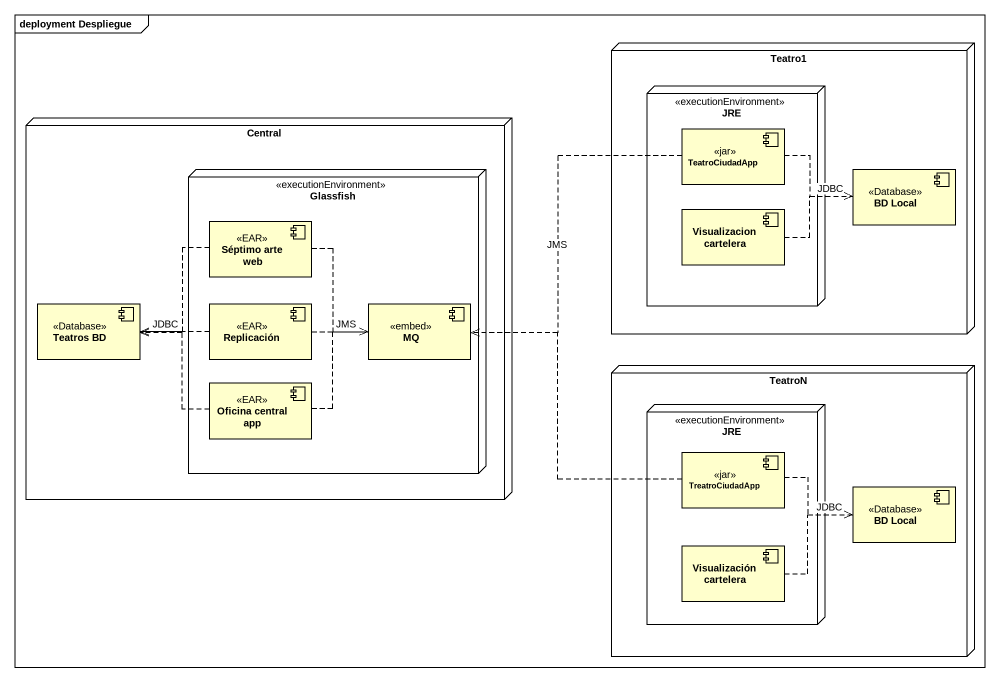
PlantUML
@startuml
mainframe deployment Despliegue
node Teatro1 {
  node JRE <<executionEnvironment>> {
    component TeatroCiudadApp <<jar>>
    component "Visualizacion cartelera" as Visualizacion_cartelera
  }
  component "BD Local" as BD_Local <<Database>>
}
node Central {
  node Glassfish <<executionEnvironment>> {
    component "Séptimo arte web" as Séptimo_arte_web <<EAR>>
    component Replicación <<EAR>>
    component MQ <<embed>>
    component "Oficina central app" as Oficina_central_app <<EAR>>
  }
  component "Teatros BD" as Teatros_BD <<Database>>
}
node TeatroN {
  node "JRE" as JRE_2 <<executionEnvironment>> {
    component TreatroCiudadApp <<jar>>
    component "Visualización cartelera" as Visualización_cartelera
  }
  component "BD Local" as BD_Local_2 <<Database>>
}
TeatroCiudadApp .right.> BD_Local : JDBC
TeatroCiudadApp .left.> MQ : JMS
Séptimo_arte_web .left.> Teatros_BD
Séptimo_arte_web .right.> MQ
Visualizacion_cartelera .right.> BD_Local
Replicación .left.> Teatros_BD : JDBC
Replicación .right.> MQ : JMS
Oficina_central_app .left.> Teatros_BD
Oficina_central_app .right.> MQ
TreatroCiudadApp .left.> MQ
TreatroCiudadApp .right.> BD_Local_2 : JDBC
Visualización_cartelera .right.> BD_Local_2
@enduml
